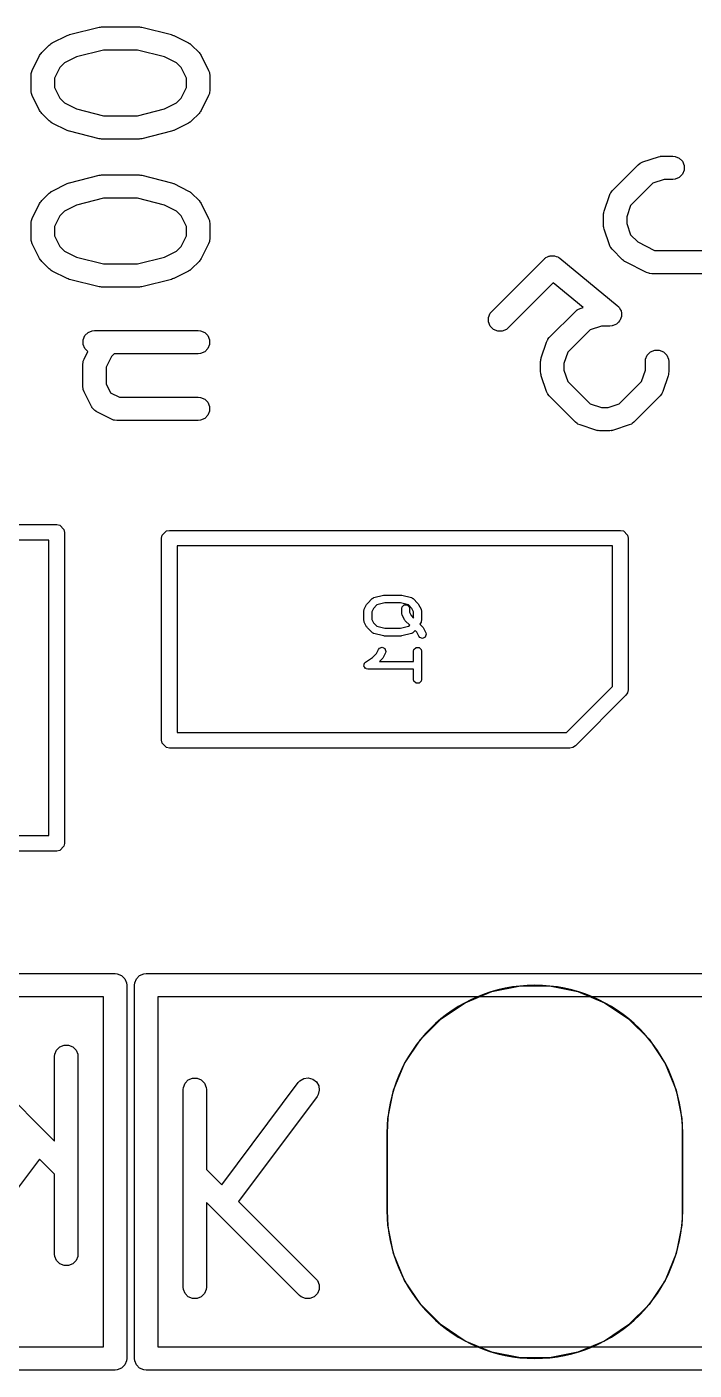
# Model space of a CAD drawing. Extents: x 0.29 to 2.1, y 0.2 to 2.1.
# Drawn here: x 1.5289 to 1.6978, y 0.6033 to 0.9434 of the extents above; entities that cross this region are included whole.
import ezdxf

# ---------------------------------------------------------------- set-up
doc = ezdxf.new("R2010")
doc.units = 0
doc.header["$MEASUREMENT"] = 0
doc.layers.add('BLACK', color=7, linetype='CONTINUOUS')

msp = doc.modelspace()

# ---------------------------------------------------------------- linework, layer by layer
at = {"layer": 'BLACK', "linetype": 'CONTINUOUS'}
for p, q in [((1.53965, 0.94147), (1.54715, 0.94334)), ((1.54715, 0.94334), (1.54725, 0.94336)), ((1.54725, 0.94336), (1.54729, 0.94337)), ((1.54729, 0.94337), (1.54751, 0.94339)), ((1.54751, 0.94339), (1.54772, 0.94343)), ((1.54772, 0.94343), (1.54776, 0.94342)), ((1.54776, 0.94342), (1.54787, 0.94343)), ((1.54787, 0.94343), (1.55724, 0.94343)), ((1.55724, 0.94343), (1.55734, 0.94342)), ((1.55734, 0.94342), (1.55738, 0.94343)), ((1.55738, 0.94343), (1.5576, 0.94339)), ((1.5576, 0.94339), (1.55781, 0.94337)), ((1.55781, 0.94337), (1.55786, 0.94336)), ((1.55786, 0.94336), (1.55795, 0.94334)), ((1.55795, 0.94334), (1.56545, 0.94147)), ((1.53265, 0.93694), (1.53453, 0.93881)), ((1.53453, 0.93881), (1.53475, 0.939)), ((1.53475, 0.939), (1.53481, 0.93906)), ((1.53481, 0.93906), (1.53489, 0.93912)), ((1.53489, 0.93912), (1.53498, 0.93918)), ((1.53498, 0.93918), (1.53505, 0.93921)), ((1.53505, 0.93921), (1.5353, 0.93937)), ((1.5353, 0.93937), (1.53905, 0.94124)), ((1.53905, 0.94124), (1.53909, 0.94126)), ((1.53909, 0.94126), (1.5391, 0.94127)), ((1.5391, 0.94127), (1.53935, 0.94136)), ((1.53935, 0.94136), (1.53959, 0.94145)), ((1.53959, 0.94145), (1.53961, 0.94145)), ((1.53961, 0.94145), (1.53965, 0.94147)), ((1.56545, 0.94147), (1.5655, 0.94145)), ((1.5655, 0.94145), (1.56552, 0.94145)), ((1.56552, 0.94145), (1.56576, 0.94136)), ((1.56576, 0.94136), (1.566, 0.94127)), ((1.566, 0.94127), (1.56602, 0.94126)), ((1.56602, 0.94126), (1.56606, 0.94124)), ((1.56606, 0.94124), (1.56981, 0.93937)), ((1.56981, 0.93937), (1.57006, 0.93921)), ((1.57006, 0.93921), (1.57013, 0.93918)), ((1.57013, 0.93918), (1.57021, 0.93912)), ((1.57021, 0.93912), (1.5703, 0.93906)), ((1.5703, 0.93906), (1.57035, 0.939)), ((1.57035, 0.939), (1.57058, 0.93881)), ((1.57058, 0.93881), (1.57245, 0.93694)), ((1.53023, 0.93242), (1.5321, 0.93617)), ((1.5321, 0.93617), (1.53226, 0.93642)), ((1.53226, 0.93642), (1.53229, 0.93649)), ((1.53229, 0.93649), (1.53235, 0.93657)), ((1.53235, 0.93657), (1.53241, 0.93666)), ((1.53241, 0.93666), (1.53247, 0.93671)), ((1.53247, 0.93671), (1.53265, 0.93694)), ((1.5414, 0.93582), (1.53837, 0.9343)), ((1.54823, 0.93752), (1.5414, 0.93582)), ((1.55688, 0.93752), (1.54823, 0.93752)), ((1.56371, 0.93582), (1.55688, 0.93752)), ((1.56674, 0.9343), (1.56371, 0.93582)), ((1.57245, 0.93694), (1.57264, 0.93671)), ((1.57264, 0.93671), (1.57269, 0.93666)), ((1.57269, 0.93666), (1.57275, 0.93657)), ((1.57275, 0.93657), (1.57282, 0.93649)), ((1.57282, 0.93649), (1.57285, 0.93642)), ((1.57285, 0.93642), (1.573, 0.93617)), ((1.573, 0.93617), (1.57488, 0.93242)), ((1.53001, 0.93178), (1.53002, 0.93188)), ((1.53002, 0.93188), (1.53023, 0.93242)), ((1.53717, 0.9331), (1.53582, 0.93041)), ((1.53837, 0.9343), (1.53717, 0.9331)), ((1.56794, 0.9331), (1.56674, 0.9343)), ((1.56928, 0.93041), (1.56794, 0.9331)), ((1.57488, 0.93242), (1.57508, 0.93188)), ((1.57508, 0.93188), (1.57509, 0.93178)), ((1.52991, 0.9311), (1.52997, 0.93168)), ((1.52991, 0.92735), (1.52991, 0.9311)), ((1.52997, 0.93168), (1.53001, 0.93178)), ((1.53582, 0.93041), (1.53582, 0.92805)), ((1.56928, 0.92805), (1.56928, 0.93041)), ((1.57509, 0.93178), (1.57513, 0.93168)), ((1.57513, 0.93168), (1.57519, 0.9311)), ((1.57519, 0.9311), (1.57519, 0.92735)), ((1.52997, 0.92678), (1.52991, 0.92735)), ((1.53001, 0.92668), (1.52997, 0.92678)), ((1.53002, 0.92657), (1.53001, 0.92668)), ((1.53023, 0.92603), (1.53002, 0.92657)), ((1.5321, 0.92228), (1.53023, 0.92603)), ((1.53582, 0.92805), (1.53717, 0.92535)), ((1.53717, 0.92535), (1.53837, 0.92416)), ((1.56674, 0.92416), (1.56794, 0.92535)), ((1.56794, 0.92535), (1.56928, 0.92805)), ((1.57488, 0.92603), (1.573, 0.92228)), ((1.57508, 0.92657), (1.57488, 0.92603)), ((1.57509, 0.92668), (1.57508, 0.92657)), ((1.57513, 0.92678), (1.57509, 0.92668)), ((1.57519, 0.92735), (1.57513, 0.92678)), ((1.53226, 0.92203), (1.5321, 0.92228)), ((1.53229, 0.92196), (1.53226, 0.92203)), ((1.53235, 0.92188), (1.53229, 0.92196)), ((1.53241, 0.92179), (1.53235, 0.92188)), ((1.53247, 0.92174), (1.53241, 0.92179)), ((1.53265, 0.92152), (1.53247, 0.92174)), ((1.53837, 0.92416), (1.5414, 0.92264)), ((1.5414, 0.92264), (1.54823, 0.92093)), ((1.55688, 0.92093), (1.56371, 0.92264)), ((1.56371, 0.92264), (1.56674, 0.92416)), ((1.57264, 0.92174), (1.57245, 0.92152)), ((1.57269, 0.92179), (1.57264, 0.92174)), ((1.57275, 0.92188), (1.57269, 0.92179)), ((1.57282, 0.92196), (1.57275, 0.92188)), ((1.57285, 0.92203), (1.57282, 0.92196)), ((1.573, 0.92228), (1.57285, 0.92203)), ((1.53453, 0.91964), (1.53265, 0.92152)), ((1.53475, 0.91945), (1.53453, 0.91964)), ((1.53481, 0.9194), (1.53475, 0.91945)), ((1.53489, 0.91934), (1.53481, 0.9194)), ((1.53498, 0.91927), (1.53489, 0.91934)), ((1.53505, 0.91924), (1.53498, 0.91927)), ((1.5353, 0.91909), (1.53505, 0.91924)), ((1.53905, 0.91721), (1.5353, 0.91909)), ((1.54823, 0.92093), (1.55688, 0.92093)), ((1.56981, 0.91909), (1.56606, 0.91721)), ((1.57006, 0.91924), (1.56981, 0.91909)), ((1.57013, 0.91927), (1.57006, 0.91924)), ((1.57021, 0.91934), (1.57013, 0.91927)), ((1.5703, 0.9194), (1.57021, 0.91934)), ((1.57035, 0.91945), (1.5703, 0.9194)), ((1.57058, 0.91964), (1.57035, 0.91945)), ((1.57245, 0.92152), (1.57058, 0.91964)), ((1.53909, 0.9172), (1.53905, 0.91721)), ((1.5391, 0.91718), (1.53909, 0.9172)), ((1.53935, 0.9171), (1.5391, 0.91718)), ((1.53959, 0.91701), (1.53935, 0.9171)), ((1.53961, 0.917), (1.53959, 0.91701)), ((1.53965, 0.91699), (1.53961, 0.917)), ((1.54715, 0.91511), (1.53965, 0.91699)), ((1.54725, 0.9151), (1.54715, 0.91511)), ((1.54729, 0.91508), (1.54725, 0.9151)), ((1.54751, 0.91506), (1.54729, 0.91508)), ((1.54772, 0.91503), (1.54751, 0.91506)), ((1.54776, 0.91504), (1.54772, 0.91503)), ((1.54787, 0.91503), (1.54776, 0.91504)), ((1.55724, 0.91503), (1.54787, 0.91503)), ((1.55734, 0.91504), (1.55724, 0.91503)), ((1.55738, 0.91503), (1.55734, 0.91504)), ((1.5576, 0.91506), (1.55738, 0.91503)), ((1.55781, 0.91508), (1.5576, 0.91506)), ((1.55786, 0.9151), (1.55781, 0.91508)), ((1.55795, 0.91511), (1.55786, 0.9151)), ((1.56545, 0.91699), (1.55795, 0.91511)), ((1.5655, 0.917), (1.56545, 0.91699)), ((1.56552, 0.91701), (1.5655, 0.917)), ((1.56576, 0.9171), (1.56552, 0.91701)), ((1.566, 0.91718), (1.56576, 0.9171)), ((1.56602, 0.9172), (1.566, 0.91718)), ((1.56606, 0.91721), (1.56602, 0.9172)), ((1.67704, 0.90189), (1.68367, 0.90851)), ((1.68367, 0.90851), (1.68412, 0.90888)), ((1.68412, 0.90888), (1.68421, 0.90892)), ((1.68421, 0.90892), (1.6843, 0.90899)), ((1.6843, 0.90899), (1.68482, 0.90923)), ((1.68482, 0.90923), (1.6888, 0.91055)), ((1.6888, 0.91055), (1.68909, 0.91062)), ((1.68909, 0.91062), (1.68916, 0.91065)), ((1.68916, 0.91065), (1.68926, 0.91066)), ((1.68926, 0.91066), (1.68937, 0.91068)), ((1.68937, 0.91068), (1.68944, 0.91068)), ((1.68944, 0.91068), (1.68973, 0.91071)), ((1.68973, 0.91071), (1.69239, 0.91071)), ((1.69239, 0.91071), (1.69296, 0.91065)), ((1.69296, 0.91065), (1.69403, 0.91021)), ((1.69403, 0.91021), (1.69484, 0.90939)), ((1.69484, 0.90939), (1.69528, 0.90833)), ((1.69528, 0.90833), (1.69528, 0.90718)), ((1.53965, 0.90397), (1.54715, 0.90585)), ((1.54715, 0.90585), (1.54725, 0.90586)), ((1.54725, 0.90586), (1.54729, 0.90588)), ((1.54729, 0.90588), (1.54751, 0.9059)), ((1.54751, 0.9059), (1.54772, 0.90593)), ((1.54772, 0.90593), (1.54776, 0.90592)), ((1.54776, 0.90592), (1.54787, 0.90593)), ((1.54787, 0.90593), (1.55724, 0.90593)), ((1.55724, 0.90593), (1.55734, 0.90592)), ((1.55734, 0.90592), (1.55738, 0.90593)), ((1.55738, 0.90593), (1.5576, 0.9059)), ((1.5576, 0.9059), (1.55781, 0.90588)), ((1.55781, 0.90588), (1.55786, 0.90586)), ((1.55786, 0.90586), (1.55795, 0.90585)), ((1.55795, 0.90585), (1.56545, 0.90397)), ((1.69021, 0.9048), (1.68735, 0.90385)), ((1.69239, 0.9048), (1.69021, 0.9048)), ((1.69296, 0.90486), (1.69239, 0.9048)), ((1.69403, 0.9053), (1.69296, 0.90486)), ((1.69484, 0.90611), (1.69403, 0.9053)), ((1.69528, 0.90718), (1.69484, 0.90611)), ((1.53265, 0.89944), (1.53453, 0.90132)), ((1.53453, 0.90132), (1.53475, 0.90151)), ((1.53475, 0.90151), (1.53481, 0.90156)), ((1.53481, 0.90156), (1.53489, 0.90162)), ((1.53489, 0.90162), (1.53498, 0.90169)), ((1.53498, 0.90169), (1.53505, 0.90172)), ((1.53505, 0.90172), (1.5353, 0.90187)), ((1.5353, 0.90187), (1.53905, 0.90375)), ((1.53905, 0.90375), (1.53909, 0.90376)), ((1.53909, 0.90376), (1.5391, 0.90378)), ((1.5391, 0.90378), (1.53935, 0.90386)), ((1.53935, 0.90386), (1.53959, 0.90395)), ((1.53959, 0.90395), (1.53961, 0.90396)), ((1.53961, 0.90396), (1.53965, 0.90397)), ((1.56545, 0.90397), (1.5655, 0.90396)), ((1.5655, 0.90396), (1.56552, 0.90395)), ((1.56552, 0.90395), (1.56576, 0.90386)), ((1.56576, 0.90386), (1.566, 0.90378)), ((1.566, 0.90378), (1.56602, 0.90376)), ((1.56602, 0.90376), (1.56606, 0.90375)), ((1.56606, 0.90375), (1.56981, 0.90187)), ((1.56981, 0.90187), (1.57006, 0.90172)), ((1.57006, 0.90172), (1.57013, 0.90169)), ((1.57013, 0.90169), (1.57021, 0.90162)), ((1.57021, 0.90162), (1.5703, 0.90156)), ((1.5703, 0.90156), (1.57035, 0.90151)), ((1.57035, 0.90151), (1.57058, 0.90132)), ((1.57058, 0.90132), (1.57245, 0.89944)), ((1.67633, 0.90073), (1.67656, 0.90126)), ((1.67656, 0.90126), (1.67663, 0.90134)), ((1.67663, 0.90134), (1.67667, 0.90144)), ((1.67667, 0.90144), (1.67704, 0.90189)), ((1.68735, 0.90385), (1.68171, 0.8982)), ((1.53023, 0.89493), (1.5321, 0.89868)), ((1.5321, 0.89868), (1.53226, 0.89893)), ((1.53226, 0.89893), (1.53229, 0.899)), ((1.53229, 0.899), (1.53235, 0.89908)), ((1.53235, 0.89908), (1.53241, 0.89917)), ((1.53241, 0.89917), (1.53247, 0.89922)), ((1.53247, 0.89922), (1.53265, 0.89944)), ((1.5414, 0.89832), (1.53837, 0.8968)), ((1.54823, 0.90003), (1.5414, 0.89832)), ((1.55688, 0.90003), (1.54823, 0.90003)), ((1.56371, 0.89832), (1.55688, 0.90003)), ((1.56674, 0.8968), (1.56371, 0.89832)), ((1.57245, 0.89944), (1.57264, 0.89922)), ((1.57264, 0.89922), (1.57269, 0.89917)), ((1.57269, 0.89917), (1.57275, 0.89908)), ((1.57275, 0.89908), (1.57282, 0.899)), ((1.57282, 0.899), (1.57285, 0.89893)), ((1.57285, 0.89893), (1.573, 0.89868)), ((1.573, 0.89868), (1.57488, 0.89493)), ((1.675, 0.89676), (1.67633, 0.90073)), ((1.68171, 0.8982), (1.68076, 0.89534)), ((1.53002, 0.89439), (1.53023, 0.89493)), ((1.53717, 0.89561), (1.53582, 0.89291)), ((1.53837, 0.8968), (1.53717, 0.89561)), ((1.56794, 0.89561), (1.56674, 0.8968)), ((1.56928, 0.89291), (1.56794, 0.89561)), ((1.57488, 0.89493), (1.57508, 0.89439)), ((1.67485, 0.89582), (1.67488, 0.89611)), ((1.67485, 0.89317), (1.67485, 0.89582)), ((1.67487, 0.89619), (1.6749, 0.89629)), ((1.67488, 0.89611), (1.67487, 0.89619)), ((1.6749, 0.89629), (1.67491, 0.8964)), ((1.67491, 0.8964), (1.67494, 0.89647)), ((1.67494, 0.89647), (1.675, 0.89676)), ((1.68076, 0.89534), (1.68076, 0.89365)), ((1.52991, 0.89361), (1.52997, 0.89418)), ((1.52991, 0.88986), (1.52991, 0.89361)), ((1.52997, 0.89418), (1.53001, 0.89428)), ((1.53001, 0.89428), (1.53002, 0.89439)), ((1.53582, 0.89291), (1.53582, 0.89055)), ((1.56928, 0.89055), (1.56928, 0.89291)), ((1.57508, 0.89439), (1.57509, 0.89428)), ((1.57509, 0.89428), (1.57513, 0.89418)), ((1.57513, 0.89418), (1.57519, 0.89361)), ((1.57519, 0.89361), (1.57519, 0.88986)), ((1.67488, 0.89288), (1.67485, 0.89317)), ((1.67487, 0.8928), (1.67488, 0.89288)), ((1.6749, 0.8927), (1.67487, 0.8928)), ((1.67491, 0.89259), (1.6749, 0.8927)), ((1.67494, 0.89252), (1.67491, 0.89259)), ((1.675, 0.89224), (1.67494, 0.89252)), ((1.67633, 0.88826), (1.675, 0.89224)), ((1.68076, 0.89365), (1.68171, 0.89079)), ((1.52997, 0.88928), (1.52991, 0.88986)), ((1.53001, 0.88918), (1.52997, 0.88928)), ((1.53002, 0.88908), (1.53001, 0.88918)), ((1.53023, 0.88854), (1.53002, 0.88908)), ((1.5321, 0.88479), (1.53023, 0.88854)), ((1.53582, 0.89055), (1.53717, 0.88786)), ((1.53717, 0.88786), (1.53837, 0.88666)), ((1.56674, 0.88666), (1.56794, 0.88786)), ((1.56794, 0.88786), (1.56928, 0.89055)), ((1.57488, 0.88854), (1.573, 0.88479)), ((1.57508, 0.88908), (1.57488, 0.88854)), ((1.57509, 0.88918), (1.57508, 0.88908)), ((1.57513, 0.88928), (1.57509, 0.88918)), ((1.57519, 0.88986), (1.57513, 0.88928)), ((1.67656, 0.88773), (1.67633, 0.88826)), ((1.67663, 0.88765), (1.67656, 0.88773)), ((1.67667, 0.88755), (1.67663, 0.88765)), ((1.68171, 0.89079), (1.68353, 0.88897)), ((1.68353, 0.88897), (1.68778, 0.88684)), ((1.53226, 0.88454), (1.5321, 0.88479)), ((1.53229, 0.88447), (1.53226, 0.88454)), ((1.53235, 0.88439), (1.53229, 0.88447)), ((1.53241, 0.8843), (1.53235, 0.88439)), ((1.53247, 0.88425), (1.53241, 0.8843)), ((1.53265, 0.88402), (1.53247, 0.88425)), ((1.53837, 0.88666), (1.5414, 0.88514)), ((1.5414, 0.88514), (1.54823, 0.88344)), ((1.55688, 0.88344), (1.56371, 0.88514)), ((1.56371, 0.88514), (1.56674, 0.88666)), ((1.57264, 0.88425), (1.57245, 0.88402)), ((1.57269, 0.8843), (1.57264, 0.88425)), ((1.57275, 0.88439), (1.57269, 0.8843)), ((1.57282, 0.88447), (1.57275, 0.88439)), ((1.57285, 0.88454), (1.57282, 0.88447)), ((1.573, 0.88479), (1.57285, 0.88454)), ((1.64655, 0.8714), (1.65981, 0.88465)), ((1.65981, 0.88465), (1.65997, 0.88479)), ((1.65997, 0.88479), (1.66002, 0.88484)), ((1.66002, 0.88484), (1.66008, 0.88488)), ((1.66008, 0.88488), (1.66026, 0.88502)), ((1.66026, 0.88502), (1.66065, 0.88519)), ((1.66065, 0.88519), (1.66103, 0.88539)), ((1.66103, 0.88539), (1.66118, 0.8854)), ((1.66118, 0.8854), (1.66132, 0.88546)), ((1.66132, 0.88546), (1.66175, 0.88546)), ((1.66175, 0.88546), (1.66218, 0.8855)), ((1.66218, 0.8855), (1.66232, 0.88546)), ((1.66232, 0.88546), (1.66247, 0.88546)), ((1.66247, 0.88546), (1.66287, 0.8853)), ((1.66287, 0.8853), (1.66328, 0.88517)), ((1.66328, 0.88517), (1.66347, 0.88505)), ((1.66347, 0.88505), (1.66354, 0.88502)), ((1.66354, 0.88502), (1.66359, 0.88497)), ((1.66359, 0.88497), (1.66377, 0.88485)), ((1.66377, 0.88485), (1.67835, 0.87292)), ((1.67704, 0.88711), (1.67667, 0.88755)), ((1.67969, 0.88445), (1.67704, 0.88711)), ((1.67992, 0.88427), (1.67969, 0.88445)), ((1.67997, 0.88421), (1.67992, 0.88427)), ((1.68778, 0.88684), (1.7189, 0.88684)), ((1.53453, 0.88215), (1.53265, 0.88402)), ((1.53475, 0.88196), (1.53453, 0.88215)), ((1.53481, 0.8819), (1.53475, 0.88196)), ((1.53489, 0.88184), (1.53481, 0.8819)), ((1.53498, 0.88178), (1.53489, 0.88184)), ((1.53505, 0.88175), (1.53498, 0.88178)), ((1.5353, 0.88159), (1.53505, 0.88175)), ((1.53905, 0.87972), (1.5353, 0.88159)), ((1.54823, 0.88344), (1.55688, 0.88344)), ((1.56981, 0.88159), (1.56606, 0.87972)), ((1.57006, 0.88175), (1.56981, 0.88159)), ((1.57013, 0.88178), (1.57006, 0.88175)), ((1.57021, 0.88184), (1.57013, 0.88178)), ((1.5703, 0.8819), (1.57021, 0.88184)), ((1.57035, 0.88196), (1.5703, 0.8819)), ((1.57058, 0.88215), (1.57035, 0.88196)), ((1.57245, 0.88402), (1.57058, 0.88215)), ((1.68006, 0.88415), (1.67997, 0.88421)), ((1.68014, 0.88409), (1.68006, 0.88415)), ((1.68021, 0.88406), (1.68014, 0.88409)), ((1.68046, 0.8839), (1.68021, 0.88406)), ((1.68576, 0.88125), (1.68046, 0.8839)), ((1.6863, 0.88104), (1.68576, 0.88125)), ((1.68641, 0.88104), (1.6863, 0.88104)), ((1.68651, 0.88099), (1.68641, 0.88104)), ((1.68708, 0.88094), (1.68651, 0.88099)), ((1.71177, 0.88094), (1.68708, 0.88094)), ((1.53909, 0.8797), (1.53905, 0.87972)), ((1.5391, 0.87969), (1.53909, 0.8797)), ((1.53935, 0.8796), (1.5391, 0.87969)), ((1.53959, 0.87951), (1.53935, 0.8796)), ((1.53961, 0.87951), (1.53959, 0.87951)), ((1.53965, 0.87949), (1.53961, 0.87951)), ((1.54715, 0.87762), (1.53965, 0.87949)), ((1.54725, 0.8776), (1.54715, 0.87762)), ((1.54729, 0.87759), (1.54725, 0.8776)), ((1.54751, 0.87757), (1.54729, 0.87759)), ((1.54772, 0.87753), (1.54751, 0.87757)), ((1.54776, 0.87754), (1.54772, 0.87753)), ((1.54787, 0.87753), (1.54776, 0.87754)), ((1.55724, 0.87753), (1.54787, 0.87753)), ((1.55734, 0.87754), (1.55724, 0.87753)), ((1.55738, 0.87753), (1.55734, 0.87754)), ((1.5576, 0.87757), (1.55738, 0.87753)), ((1.55781, 0.87759), (1.5576, 0.87757)), ((1.55786, 0.8776), (1.55781, 0.87759)), ((1.55795, 0.87762), (1.55786, 0.8776)), ((1.56545, 0.87949), (1.55795, 0.87762)), ((1.5655, 0.87951), (1.56545, 0.87949)), ((1.56552, 0.87951), (1.5655, 0.87951)), ((1.56576, 0.8796), (1.56552, 0.87951)), ((1.566, 0.87969), (1.56576, 0.8796)), ((1.56602, 0.8797), (1.566, 0.87969)), ((1.56606, 0.87972), (1.56602, 0.8797)), ((1.66209, 0.87859), (1.65073, 0.86722)), ((1.66969, 0.87237), (1.66209, 0.87859)), ((1.64574, 0.86988), (1.64618, 0.87095)), ((1.64618, 0.87095), (1.64655, 0.8714)), ((1.66113, 0.86477), (1.66776, 0.8714)), ((1.66776, 0.8714), (1.66821, 0.87176)), ((1.66821, 0.87176), (1.66831, 0.8718)), ((1.66831, 0.8718), (1.66839, 0.87187)), ((1.66839, 0.87187), (1.66892, 0.87211)), ((1.66892, 0.87211), (1.66969, 0.87237)), ((1.67835, 0.87292), (1.67876, 0.87251)), ((1.67876, 0.87251), (1.67883, 0.87238)), ((1.67883, 0.87238), (1.67893, 0.87227)), ((1.67893, 0.87227), (1.6791, 0.87188)), ((1.6791, 0.87188), (1.6793, 0.8715)), ((1.6793, 0.8715), (1.67932, 0.87135)), ((1.67932, 0.87135), (1.67937, 0.87121)), ((1.67937, 0.87121), (1.67937, 0.87078)), ((1.67937, 0.87078), (1.67942, 0.87035)), ((1.64574, 0.86873), (1.64574, 0.86988)), ((1.64618, 0.86767), (1.64574, 0.86873)), ((1.647, 0.86685), (1.64618, 0.86767)), ((1.65073, 0.86722), (1.65028, 0.86685)), ((1.67431, 0.86768), (1.67144, 0.86673)), ((1.67648, 0.86768), (1.67431, 0.86768)), ((1.67705, 0.86774), (1.67648, 0.86768)), ((1.67719, 0.86779), (1.67705, 0.86774)), ((1.67734, 0.86781), (1.67719, 0.86779)), ((1.67772, 0.86801), (1.67734, 0.86781)), ((1.67812, 0.86818), (1.67772, 0.86801)), ((1.67822, 0.86828), (1.67812, 0.86818)), ((1.67835, 0.86835), (1.67822, 0.86828)), ((1.67863, 0.86869), (1.67835, 0.86835)), ((1.67893, 0.86899), (1.67863, 0.86869)), ((1.67899, 0.86913), (1.67893, 0.86899)), ((1.67908, 0.86925), (1.67899, 0.86913)), ((1.67921, 0.86966), (1.67908, 0.86925)), ((1.67937, 0.87006), (1.67921, 0.86966)), ((1.67942, 0.87035), (1.67937, 0.87021)), ((1.67937, 0.87021), (1.67937, 0.87006)), ((1.54309, 0.86419), (1.54354, 0.86525)), ((1.54309, 0.86303), (1.54309, 0.86419)), ((1.54354, 0.86525), (1.54435, 0.86607)), ((1.54435, 0.86607), (1.54541, 0.86651)), ((1.54541, 0.86651), (1.54599, 0.86656)), ((1.54599, 0.86656), (1.57224, 0.86656)), ((1.57224, 0.86656), (1.57281, 0.86651)), ((1.57281, 0.86651), (1.57388, 0.86607)), ((1.57388, 0.86607), (1.57469, 0.86525)), ((1.57469, 0.86525), (1.57513, 0.86419)), ((1.57513, 0.86419), (1.57513, 0.86303)), ((1.64806, 0.86641), (1.647, 0.86685)), ((1.64921, 0.86641), (1.64806, 0.86641)), ((1.65028, 0.86685), (1.64921, 0.86641)), ((1.66042, 0.86361), (1.66066, 0.86414)), ((1.66066, 0.86414), (1.66073, 0.86422)), ((1.66073, 0.86422), (1.66077, 0.86432)), ((1.66077, 0.86432), (1.66113, 0.86477)), ((1.67144, 0.86673), (1.6658, 0.86109)), ((1.54354, 0.86197), (1.54309, 0.86303)), ((1.54335, 0.85931), (1.5443, 0.86121)), ((1.5443, 0.86121), (1.54354, 0.86197)), ((1.55096, 0.86066), (1.55029, 0.85999)), ((1.57224, 0.86066), (1.55096, 0.86066)), ((1.57281, 0.86071), (1.57224, 0.86066)), ((1.57388, 0.86116), (1.57281, 0.86071)), ((1.57469, 0.86197), (1.57388, 0.86116)), ((1.57513, 0.86303), (1.57469, 0.86197)), ((1.65909, 0.85964), (1.66042, 0.86361)), ((1.6658, 0.86109), (1.66485, 0.85822)), ((1.68595, 0.86034), (1.68677, 0.86116)), ((1.68677, 0.86116), (1.68783, 0.8616)), ((1.68783, 0.8616), (1.68898, 0.8616)), ((1.68898, 0.8616), (1.69005, 0.86116)), ((1.69005, 0.86116), (1.69086, 0.86034)), ((1.54304, 0.85799), (1.54309, 0.85856)), ((1.54304, 0.85236), (1.54304, 0.85799)), ((1.54309, 0.85856), (1.54313, 0.85866)), ((1.54313, 0.85866), (1.54314, 0.85877)), ((1.54314, 0.85877), (1.54335, 0.85931)), ((1.55029, 0.85999), (1.54894, 0.85729)), ((1.54894, 0.85729), (1.54894, 0.85306)), ((1.65894, 0.8587), (1.65897, 0.85899)), ((1.65894, 0.85605), (1.65894, 0.8587)), ((1.65897, 0.85907), (1.65899, 0.85917)), ((1.65897, 0.85899), (1.65897, 0.85907)), ((1.65899, 0.85917), (1.659, 0.85928)), ((1.659, 0.85928), (1.65903, 0.85935)), ((1.65903, 0.85935), (1.65909, 0.85964)), ((1.66485, 0.85822), (1.66485, 0.85653)), ((1.68546, 0.8587), (1.68551, 0.85928)), ((1.68546, 0.85653), (1.68546, 0.8587)), ((1.68551, 0.85928), (1.68595, 0.86034)), ((1.69086, 0.86034), (1.6913, 0.85928)), ((1.6913, 0.85928), (1.69136, 0.8587)), ((1.69136, 0.8587), (1.69136, 0.85605)), ((1.65897, 0.85576), (1.65894, 0.85605)), ((1.65897, 0.85568), (1.65897, 0.85576)), ((1.65899, 0.85558), (1.65897, 0.85568)), ((1.659, 0.85548), (1.65899, 0.85558)), ((1.65903, 0.8554), (1.659, 0.85548)), ((1.65909, 0.85512), (1.65903, 0.8554)), ((1.66042, 0.85114), (1.65909, 0.85512)), ((1.66485, 0.85653), (1.6658, 0.85367)), ((1.6658, 0.85367), (1.67144, 0.84803)), ((1.67886, 0.84803), (1.6845, 0.85367)), ((1.6845, 0.85367), (1.68546, 0.85653)), ((1.69121, 0.85512), (1.68988, 0.85114)), ((1.69127, 0.8554), (1.69121, 0.85512)), ((1.6913, 0.85548), (1.69127, 0.8554)), ((1.69132, 0.85558), (1.6913, 0.85548)), ((1.69134, 0.85568), (1.69132, 0.85558)), ((1.69136, 0.85605), (1.69133, 0.85576)), ((1.69133, 0.85576), (1.69134, 0.85568)), ((1.54309, 0.85179), (1.54304, 0.85236)), ((1.54313, 0.85169), (1.54309, 0.85179)), ((1.54314, 0.85158), (1.54313, 0.85169)), ((1.54335, 0.85104), (1.54314, 0.85158)), ((1.54522, 0.84729), (1.54335, 0.85104)), ((1.54894, 0.85306), (1.55007, 0.85081)), ((1.55007, 0.85081), (1.55231, 0.84969)), ((1.66066, 0.85061), (1.66042, 0.85114)), ((1.66073, 0.85053), (1.66066, 0.85061)), ((1.66077, 0.85043), (1.66073, 0.85053)), ((1.66113, 0.84999), (1.66077, 0.85043)), ((1.68954, 0.85043), (1.68917, 0.84999)), ((1.68958, 0.85053), (1.68954, 0.85043)), ((1.68965, 0.85061), (1.68958, 0.85053)), ((1.68988, 0.85114), (1.68965, 0.85061)), ((1.54528, 0.8472), (1.54522, 0.84729)), ((1.5453, 0.84715), (1.54528, 0.8472)), ((1.54535, 0.84709), (1.5453, 0.84715)), ((1.54553, 0.8468), (1.54535, 0.84709)), ((1.55231, 0.84969), (1.57224, 0.84969)), ((1.57224, 0.84969), (1.57281, 0.84963)), ((1.57281, 0.84963), (1.57388, 0.84919)), ((1.57388, 0.84919), (1.57469, 0.84838)), ((1.57469, 0.84838), (1.57513, 0.84731)), ((1.57513, 0.84731), (1.57513, 0.84616)), ((1.66776, 0.84336), (1.66113, 0.84999)), ((1.67144, 0.84803), (1.67431, 0.84707)), ((1.67431, 0.84707), (1.676, 0.84707)), ((1.676, 0.84707), (1.67886, 0.84803)), ((1.68917, 0.84999), (1.68254, 0.84336)), ((1.54581, 0.84656), (1.54553, 0.8468)), ((1.54605, 0.84628), (1.54581, 0.84656)), ((1.54635, 0.8461), (1.54605, 0.84628)), ((1.5464, 0.84605), (1.54635, 0.8461)), ((1.54645, 0.84603), (1.5464, 0.84605)), ((1.54654, 0.84597), (1.54645, 0.84603)), ((1.55029, 0.8441), (1.54654, 0.84597)), ((1.55083, 0.84389), (1.55029, 0.8441)), ((1.55094, 0.84388), (1.55083, 0.84389)), ((1.55104, 0.84384), (1.55094, 0.84388)), ((1.55161, 0.84379), (1.55104, 0.84384)), ((1.57224, 0.84379), (1.55161, 0.84379)), ((1.57281, 0.84384), (1.57224, 0.84379)), ((1.57388, 0.84428), (1.57281, 0.84384)), ((1.57469, 0.8451), (1.57388, 0.84428)), ((1.57513, 0.84616), (1.57469, 0.8451)), ((1.66821, 0.84299), (1.66776, 0.84336)), ((1.66831, 0.84295), (1.66821, 0.84299)), ((1.66839, 0.84288), (1.66831, 0.84295)), ((1.66892, 0.84265), (1.66839, 0.84288)), ((1.67289, 0.84132), (1.66892, 0.84265)), ((1.67318, 0.84125), (1.67289, 0.84132)), ((1.67325, 0.84122), (1.67318, 0.84125)), ((1.67335, 0.84121), (1.67325, 0.84122)), ((1.67346, 0.84119), (1.67335, 0.84121)), ((1.67353, 0.8412), (1.67346, 0.84119)), ((1.67383, 0.84117), (1.67353, 0.8412)), ((1.67648, 0.84117), (1.67383, 0.84117)), ((1.67677, 0.8412), (1.67648, 0.84117)), ((1.67685, 0.84119), (1.67677, 0.8412)), ((1.67695, 0.84121), (1.67685, 0.84119)), ((1.67705, 0.84122), (1.67695, 0.84121)), ((1.67713, 0.84125), (1.67705, 0.84122)), ((1.67741, 0.84132), (1.67713, 0.84125)), ((1.68139, 0.84265), (1.67741, 0.84132)), ((1.68192, 0.84288), (1.68139, 0.84265)), ((1.682, 0.84295), (1.68192, 0.84288)), ((1.6821, 0.84299), (1.682, 0.84295)), ((1.68254, 0.84336), (1.6821, 0.84299)), ((1.4872, 0.81742), (1.53642, 0.81742)), ((1.53642, 0.81742), (1.53717, 0.81727)), ((1.53717, 0.81727), (1.53824, 0.81621)), ((1.53824, 0.81621), (1.53839, 0.81545)), ((1.53445, 0.81348), (1.48917, 0.81348)), ((1.53445, 0.73868), (1.53445, 0.81348)), ((1.53839, 0.81545), (1.53839, 0.73671)), ((1.56299, 0.81398), (1.56314, 0.81473)), ((1.56299, 0.7628), (1.56299, 0.81398)), ((1.56314, 0.81473), (1.56421, 0.8158)), ((1.56421, 0.8158), (1.56496, 0.81594)), ((1.56496, 0.81594), (1.67913, 0.81594)), ((1.67913, 0.81594), (1.67989, 0.8158)), ((1.67989, 0.8158), (1.68095, 0.81473)), ((1.68095, 0.81473), (1.6811, 0.81398)), ((1.6811, 0.81398), (1.6811, 0.77559)), ((1.56693, 0.81201), (1.56693, 0.76476)), ((1.67717, 0.81201), (1.56693, 0.81201)), ((1.67717, 0.77641), (1.67717, 0.81201)), ((1.61674, 0.79894), (1.61914, 0.79954)), ((1.61914, 0.79954), (1.61926, 0.79955)), ((1.61926, 0.79955), (1.61937, 0.79957)), ((1.61937, 0.79957), (1.62357, 0.79957)), ((1.62357, 0.79957), (1.62369, 0.79955)), ((1.62369, 0.79955), (1.62381, 0.79954)), ((1.62381, 0.79954), (1.62621, 0.79894)), ((1.61419, 0.79565), (1.61423, 0.79581)), ((1.61423, 0.79581), (1.61427, 0.79596)), ((1.61427, 0.79596), (1.61428, 0.79598)), ((1.61428, 0.79598), (1.61429, 0.79603)), ((1.61429, 0.79603), (1.61489, 0.79722)), ((1.61489, 0.79722), (1.61499, 0.79735)), ((1.61499, 0.79735), (1.61508, 0.79748)), ((1.61508, 0.79748), (1.61628, 0.79868)), ((1.61658, 0.7962), (1.61616, 0.79535)), ((1.61628, 0.79868), (1.61637, 0.79874)), ((1.61637, 0.79874), (1.61639, 0.79878)), ((1.61639, 0.79878), (1.6165, 0.79883)), ((1.6165, 0.79883), (1.6166, 0.79889)), ((1.61748, 0.7971), (1.61658, 0.7962)), ((1.6166, 0.79889), (1.61664, 0.79889)), ((1.61664, 0.79889), (1.61674, 0.79894)), ((1.6195, 0.7976), (1.61748, 0.7971)), ((1.62345, 0.7976), (1.6195, 0.7976)), ((1.62547, 0.7971), (1.62345, 0.7976)), ((1.62379, 0.79618), (1.62386, 0.79656)), ((1.62379, 0.79499), (1.62379, 0.79618)), ((1.62386, 0.79656), (1.6244, 0.79709)), ((1.6244, 0.79709), (1.62515, 0.79709)), ((1.62515, 0.79709), (1.62568, 0.79656)), ((1.62636, 0.7962), (1.62547, 0.7971)), ((1.62568, 0.79656), (1.62576, 0.79618)), ((1.62576, 0.79618), (1.62576, 0.79522)), ((1.62621, 0.79894), (1.62631, 0.79889)), ((1.62631, 0.79889), (1.62635, 0.79889)), ((1.62635, 0.79889), (1.62645, 0.79883)), ((1.62679, 0.79535), (1.62636, 0.7962)), ((1.62645, 0.79883), (1.62656, 0.79878)), ((1.62656, 0.79878), (1.62658, 0.79874)), ((1.62658, 0.79874), (1.62667, 0.79868)), ((1.62667, 0.79868), (1.62787, 0.79748)), ((1.62787, 0.79748), (1.62796, 0.79735)), ((1.62796, 0.79735), (1.62805, 0.79722)), ((1.62805, 0.79722), (1.62865, 0.79603)), ((1.62865, 0.79603), (1.62867, 0.79598)), ((1.62867, 0.79598), (1.62868, 0.79596)), ((1.62868, 0.79596), (1.62871, 0.79581)), ((1.62871, 0.79581), (1.62875, 0.79565)), ((1.6142, 0.79563), (1.61419, 0.79565)), ((1.61419, 0.79558), (1.6142, 0.79563)), ((1.61419, 0.79319), (1.61419, 0.79558)), ((1.6142, 0.79314), (1.61419, 0.79319)), ((1.61419, 0.79312), (1.6142, 0.79314)), ((1.61423, 0.79296), (1.61419, 0.79312)), ((1.61427, 0.79281), (1.61423, 0.79296)), ((1.61428, 0.79279), (1.61427, 0.79281)), ((1.61429, 0.79275), (1.61428, 0.79279)), ((1.61489, 0.79155), (1.61429, 0.79275)), ((1.61616, 0.79535), (1.61616, 0.79342)), ((1.61616, 0.79342), (1.61658, 0.79257)), ((1.61658, 0.79257), (1.61748, 0.79167)), ((1.6238, 0.79494), (1.62379, 0.79499)), ((1.62379, 0.79492), (1.6238, 0.79494)), ((1.62383, 0.79476), (1.62379, 0.79492)), ((1.62386, 0.79461), (1.62383, 0.79476)), ((1.62388, 0.79459), (1.62386, 0.79461)), ((1.62389, 0.79454), (1.62388, 0.79459)), ((1.62449, 0.79334), (1.62389, 0.79454)), ((1.62459, 0.79322), (1.62449, 0.79334)), ((1.62468, 0.79309), (1.62459, 0.79322)), ((1.62578, 0.79199), (1.62468, 0.79309)), ((1.62576, 0.79522), (1.62618, 0.79437)), ((1.62618, 0.79437), (1.62679, 0.79376)), ((1.62679, 0.79376), (1.62679, 0.79535)), ((1.62865, 0.79275), (1.62837, 0.79218)), ((1.62867, 0.79279), (1.62865, 0.79275)), ((1.62868, 0.79281), (1.62867, 0.79279)), ((1.62871, 0.79296), (1.62868, 0.79281)), ((1.62875, 0.79312), (1.62871, 0.79296)), ((1.62875, 0.79565), (1.62875, 0.79563)), ((1.62875, 0.79563), (1.62876, 0.79558)), ((1.62876, 0.79319), (1.62875, 0.79314)), ((1.62875, 0.79314), (1.62875, 0.79312)), ((1.62876, 0.79558), (1.62876, 0.79319)), ((1.61499, 0.79142), (1.61489, 0.79155)), ((1.61508, 0.79129), (1.61499, 0.79142)), ((1.61628, 0.79009), (1.61508, 0.79129)), ((1.61637, 0.79003), (1.61628, 0.79009)), ((1.61639, 0.78999), (1.61637, 0.79003)), ((1.6165, 0.78994), (1.61639, 0.78999)), ((1.6166, 0.78988), (1.6165, 0.78994)), ((1.61664, 0.78988), (1.6166, 0.78988)), ((1.61674, 0.78983), (1.61664, 0.78988)), ((1.61914, 0.78923), (1.61674, 0.78983)), ((1.61748, 0.79167), (1.6195, 0.79117)), ((1.61926, 0.78922), (1.61914, 0.78923)), ((1.61937, 0.7892), (1.61926, 0.78922)), ((1.62357, 0.7892), (1.61937, 0.7892)), ((1.6195, 0.79117), (1.62345, 0.79117)), ((1.62345, 0.79117), (1.62547, 0.79167)), ((1.62369, 0.78922), (1.62357, 0.7892)), ((1.62381, 0.78923), (1.62369, 0.78922)), ((1.62621, 0.78983), (1.62381, 0.78923)), ((1.62547, 0.79167), (1.62578, 0.79199)), ((1.62631, 0.78988), (1.62621, 0.78983)), ((1.62635, 0.78988), (1.62631, 0.78988)), ((1.62645, 0.78994), (1.62635, 0.78988)), ((1.62656, 0.78999), (1.62645, 0.78994)), ((1.62658, 0.79003), (1.62656, 0.78999)), ((1.62667, 0.79009), (1.62658, 0.79003)), ((1.62717, 0.79059), (1.62667, 0.79009)), ((1.62756, 0.7902), (1.62717, 0.79059)), ((1.62809, 0.78915), (1.62756, 0.7902)), ((1.62833, 0.78884), (1.62809, 0.78915)), ((1.62837, 0.79218), (1.62907, 0.79148)), ((1.62907, 0.79148), (1.62916, 0.79135)), ((1.62916, 0.79135), (1.62925, 0.79123)), ((1.62925, 0.79123), (1.62985, 0.79003)), ((1.62995, 0.78966), (1.62972, 0.78894)), ((1.62985, 0.79003), (1.62995, 0.78966)), ((1.61737, 0.78477), (1.61789, 0.78583)), ((1.61789, 0.78583), (1.61813, 0.78613)), ((1.61813, 0.78613), (1.61884, 0.78637)), ((1.61884, 0.78637), (1.61952, 0.78603)), ((1.61952, 0.78603), (1.61976, 0.78532)), ((1.62679, 0.78539), (1.62686, 0.78576)), ((1.62686, 0.78576), (1.6274, 0.7863)), ((1.6274, 0.7863), (1.62815, 0.7863)), ((1.62815, 0.7863), (1.62868, 0.78576)), ((1.62904, 0.7886), (1.62833, 0.78884)), ((1.62868, 0.78576), (1.62876, 0.78539)), ((1.62972, 0.78894), (1.62904, 0.7886)), ((1.61427, 0.78216), (1.61434, 0.78224)), ((1.61434, 0.78224), (1.61436, 0.78233)), ((1.61436, 0.78233), (1.61463, 0.78261)), ((1.61463, 0.78261), (1.61635, 0.78375)), ((1.61635, 0.78375), (1.61737, 0.78477)), ((1.61887, 0.78349), (1.61815, 0.78277)), ((1.61815, 0.78277), (1.62679, 0.78277)), ((1.61896, 0.78362), (1.61887, 0.78349)), ((1.61905, 0.78375), (1.61896, 0.78362)), ((1.61965, 0.78495), (1.61905, 0.78375)), ((1.61976, 0.78532), (1.61965, 0.78495)), ((1.62679, 0.78277), (1.62679, 0.78539)), ((1.62876, 0.78539), (1.62876, 0.77819)), ((1.61421, 0.7816), (1.61427, 0.78188)), ((1.61427, 0.78151), (1.61421, 0.7816)), ((1.61427, 0.78188), (1.61427, 0.78216)), ((1.61427, 0.78141), (1.61427, 0.78151)), ((1.61447, 0.78121), (1.61427, 0.78141)), ((1.61463, 0.78097), (1.61447, 0.78121)), ((1.61473, 0.78095), (1.61463, 0.78097)), ((1.6148, 0.78088), (1.61473, 0.78095)), ((1.61517, 0.7808), (1.6148, 0.78088)), ((1.62679, 0.7808), (1.61517, 0.7808)), ((1.62679, 0.77819), (1.62679, 0.7808)), ((1.62686, 0.77781), (1.62679, 0.77819)), ((1.6274, 0.77728), (1.62686, 0.77781)), ((1.62815, 0.77728), (1.6274, 0.77728)), ((1.62868, 0.77781), (1.62815, 0.77728)), ((1.62876, 0.77819), (1.62868, 0.77781)), ((1.66552, 0.76476), (1.67717, 0.77641)), ((1.6811, 0.77559), (1.68095, 0.77484)), ((1.68053, 0.7742), (1.66773, 0.7614)), ((1.68095, 0.77484), (1.68053, 0.7742)), ((1.68095, 0.77484), (1.68095, 0.77484)), ((1.56314, 0.76204), (1.56299, 0.7628)), ((1.56421, 0.76098), (1.56314, 0.76204)), ((1.56693, 0.76476), (1.66552, 0.76476)), ((1.56496, 0.76083), (1.56421, 0.76098)), ((1.66634, 0.76083), (1.56496, 0.76083)), ((1.66709, 0.76098), (1.66634, 0.76083)), ((1.66773, 0.7614), (1.66709, 0.76098)), ((1.48917, 0.73868), (1.53445, 0.73868)), ((1.53642, 0.73474), (1.4872, 0.73474)), ((1.53717, 0.73489), (1.53642, 0.73474)), ((1.53824, 0.73596), (1.53717, 0.73489)), ((1.53839, 0.73671), (1.53824, 0.73596)), ((1.35433, 0.70374), (1.55118, 0.70374)), ((1.55118, 0.70374), (1.55176, 0.70368)), ((1.55176, 0.70368), (1.55282, 0.70324)), ((1.55282, 0.70324), (1.55364, 0.70243)), ((1.55364, 0.70243), (1.55408, 0.70136)), ((1.55408, 0.70136), (1.55413, 0.70079)), ((1.55413, 0.70079), (1.55413, 0.6063)), ((1.5561, 0.70079), (1.55616, 0.70136)), ((1.5561, 0.6063), (1.5561, 0.70079)), ((1.55616, 0.70136), (1.5566, 0.70243)), ((1.5566, 0.70243), (1.55741, 0.70324)), ((1.55741, 0.70324), (1.55848, 0.70368)), ((1.55848, 0.70368), (1.55906, 0.70374)), ((1.55906, 0.70374), (1.75591, 0.70374)), ((1.64662, 0.69918), (1.65381, 0.70061)), ((1.65381, 0.70061), (1.66115, 0.70061)), ((1.66115, 0.70061), (1.66834, 0.69918)), ((1.54823, 0.69783), (1.35728, 0.69783)), ((1.54823, 0.60925), (1.54823, 0.69783)), ((1.56201, 0.69783), (1.56201, 0.60925)), ((1.75295, 0.69783), (1.56201, 0.69783)), ((1.63985, 0.69637), (1.64662, 0.69918)), ((1.66834, 0.69918), (1.67511, 0.69637)), ((1.63375, 0.6923), (1.63985, 0.69637)), ((1.67511, 0.69637), (1.68121, 0.6923)), ((1.62857, 0.68711), (1.63375, 0.6923)), ((1.68121, 0.6923), (1.68639, 0.68711)), ((1.6245, 0.68102), (1.62857, 0.68711)), ((1.68639, 0.68711), (1.69047, 0.68102)), ((1.51237, 0.68481), (1.5359, 0.66128)), ((1.53596, 0.6833), (1.5364, 0.68436)), ((1.5364, 0.68436), (1.53721, 0.68517)), ((1.53721, 0.68517), (1.53828, 0.68562)), ((1.53828, 0.68562), (1.53943, 0.68562)), ((1.53943, 0.68562), (1.54049, 0.68517)), ((1.54049, 0.68517), (1.54131, 0.68436)), ((1.54131, 0.68436), (1.54175, 0.6833)), ((1.5359, 0.68272), (1.53596, 0.6833)), ((1.5359, 0.66128), (1.5359, 0.68272)), ((1.54175, 0.6833), (1.5418, 0.68272)), ((1.5418, 0.68272), (1.5418, 0.63272)), ((1.62169, 0.67424), (1.6245, 0.68102)), ((1.69047, 0.68102), (1.69327, 0.67424)), ((1.56893, 0.67601), (1.56974, 0.67682)), ((1.56974, 0.67682), (1.57081, 0.67726)), ((1.57081, 0.67726), (1.57196, 0.67726)), ((1.57196, 0.67726), (1.57303, 0.67682)), ((1.57303, 0.67682), (1.57384, 0.67601)), ((1.59799, 0.67657), (1.59898, 0.67715)), ((1.59898, 0.67715), (1.60012, 0.67732)), ((1.60012, 0.67732), (1.60123, 0.67703)), ((1.60123, 0.67703), (1.60215, 0.67634)), ((1.56843, 0.67437), (1.56849, 0.67494)), ((1.56843, 0.62437), (1.56843, 0.67437)), ((1.56849, 0.67494), (1.56893, 0.67601)), ((1.57384, 0.67601), (1.57428, 0.67494)), ((1.57428, 0.67494), (1.57434, 0.67437)), ((1.57434, 0.67437), (1.57434, 0.65416)), ((1.57821, 0.65029), (1.59759, 0.67614)), ((1.59759, 0.67614), (1.59799, 0.67657)), ((1.60215, 0.67634), (1.60274, 0.67535)), ((1.6029, 0.67421), (1.60262, 0.67309)), ((1.60274, 0.67535), (1.6029, 0.67421)), ((1.62026, 0.66705), (1.62169, 0.67424)), ((1.69327, 0.67424), (1.6947, 0.66705)), ((1.60232, 0.6726), (1.58243, 0.64607)), ((1.60262, 0.67309), (1.60232, 0.6726)), ((1.62008, 0.66339), (1.62026, 0.66705)), ((1.6947, 0.66705), (1.69488, 0.66339)), ((1.62008, 0.6437), (1.62008, 0.66339)), ((1.62008, 0.66339), (1.62008, 0.6437)), ((1.69488, 0.66339), (1.69488, 0.6437)), ((1.69488, 0.6437), (1.69488, 0.66339)), ((1.53203, 0.6568), (1.51264, 0.63095)), ((1.5359, 0.65292), (1.53203, 0.6568)), ((1.57434, 0.65416), (1.57821, 0.65029)), ((1.5359, 0.63272), (1.5359, 0.65292)), ((1.59787, 0.62228), (1.57434, 0.64581)), ((1.57434, 0.64581), (1.57434, 0.62437)), ((1.58243, 0.64607), (1.60204, 0.62646)), ((1.62026, 0.64003), (1.62008, 0.6437)), ((1.69488, 0.6437), (1.6947, 0.64003)), ((1.62169, 0.63284), (1.62026, 0.64003)), ((1.6947, 0.64003), (1.69327, 0.63284)), ((1.53596, 0.63214), (1.5359, 0.63272)), ((1.5418, 0.63272), (1.54175, 0.63214)), ((1.6245, 0.62607), (1.62169, 0.63284)), ((1.69327, 0.63284), (1.69047, 0.62607)), ((1.5364, 0.63108), (1.53596, 0.63214)), ((1.53721, 0.63026), (1.5364, 0.63108)), ((1.53828, 0.62982), (1.53721, 0.63026)), ((1.53943, 0.62982), (1.53828, 0.62982)), ((1.54049, 0.63026), (1.53943, 0.62982)), ((1.54131, 0.63108), (1.54049, 0.63026)), ((1.54175, 0.63214), (1.54131, 0.63108)), ((1.60204, 0.62646), (1.60241, 0.62601)), ((1.60241, 0.62601), (1.60285, 0.62494)), ((1.62857, 0.61997), (1.6245, 0.62607)), ((1.69047, 0.62607), (1.68639, 0.61997)), ((1.56849, 0.62379), (1.56843, 0.62437)), ((1.56893, 0.62273), (1.56849, 0.62379)), ((1.56974, 0.62191), (1.56893, 0.62273)), ((1.57384, 0.62273), (1.57303, 0.62191)), ((1.57428, 0.62379), (1.57384, 0.62273)), ((1.57434, 0.62437), (1.57428, 0.62379)), ((1.60241, 0.62273), (1.6016, 0.62191)), ((1.60285, 0.62379), (1.60241, 0.62273)), ((1.60285, 0.62494), (1.60285, 0.62379)), ((1.57081, 0.62147), (1.56974, 0.62191)), ((1.57196, 0.62147), (1.57081, 0.62147)), ((1.57303, 0.62191), (1.57196, 0.62147)), ((1.59832, 0.62191), (1.59787, 0.62228)), ((1.59938, 0.62147), (1.59832, 0.62191)), ((1.60053, 0.62147), (1.59938, 0.62147)), ((1.6016, 0.62191), (1.60053, 0.62147)), ((1.63375, 0.61479), (1.62857, 0.61997)), ((1.68639, 0.61997), (1.68121, 0.61479)), ((1.63985, 0.61072), (1.63375, 0.61479)), ((1.68121, 0.61479), (1.67511, 0.61072)), ((1.35728, 0.60925), (1.54823, 0.60925)), ((1.56201, 0.60925), (1.75295, 0.60925)), ((1.64662, 0.60791), (1.63985, 0.61072)), ((1.67511, 0.61072), (1.66834, 0.60791)), ((1.55408, 0.60572), (1.55364, 0.60466)), ((1.55413, 0.6063), (1.55408, 0.60572)), ((1.55616, 0.60572), (1.5561, 0.6063)), ((1.5566, 0.60466), (1.55616, 0.60572)), ((1.65381, 0.60648), (1.64662, 0.60791)), ((1.66115, 0.60648), (1.65381, 0.60648)), ((1.66834, 0.60791), (1.66115, 0.60648)), ((1.55118, 0.60335), (1.35433, 0.60335)), ((1.55176, 0.6034), (1.55118, 0.60335)), ((1.55282, 0.60384), (1.55176, 0.6034)), ((1.55364, 0.60466), (1.55282, 0.60384)), ((1.55741, 0.60384), (1.5566, 0.60466)), ((1.55848, 0.6034), (1.55741, 0.60384)), ((1.55906, 0.60335), (1.55848, 0.6034)), ((1.75591, 0.60335), (1.55906, 0.60335))]:
    msp.add_line(p, q, dxfattribs=at)
at = {"layer": 'BLACK'}
for centre, start, end in [((1.65748, 0.66339), 0, 180), ((1.65748, 0.6437), 180, 360)]:
    msp.add_arc(centre, 0.0374, start, end, dxfattribs=at)

doc.saveas('drawing.dxf')
